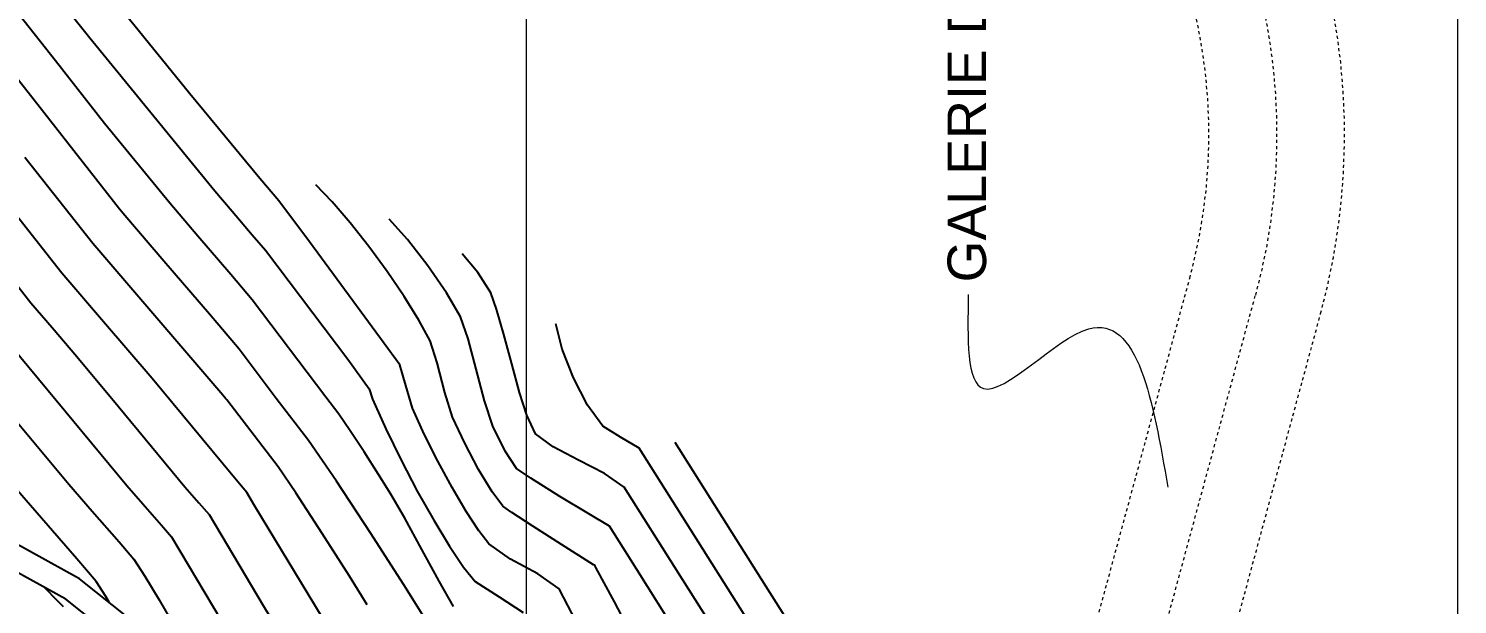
# Model space of a CAD drawing. Extents: x 62344 to 62624, y 108620 to 109406.
# Drawn here: x 62433.85 to 62480.21, y 108864.79 to 108883.5 of the extents above; entities that cross this region are included whole.
import ezdxf

# ---------------------------------------------------------------- set-up
doc = ezdxf.new("R2010")
doc.units = 0
doc.header["$LTSCALE"] = 0.039369
doc.header["$MEASUREMENT"] = 0
for name, pattern in [('NASCOSTA', [9.525, 6.35, -3.175]), ('TRATTEGGIATA', [0.75, 0.5, -0.25]), ('TRATTOPUNTO2', [0.5, 0.25, -0.125, 0, -0.125])]:
    doc.linetypes.add(name, pattern=pattern)
for name, color, linetype in [('coordinate', 2, 'Continuous'), ('curve livello 1m', 2, 'Continuous'), ('curve livello 5m', 7, 'Continuous'), ('LIN010TR', 2, 'NASCOSTA'), ('LIN018CO', 6, 'Continuous'), ('LIN025CO', 7, 'Continuous'), ('Strade', 7, 'Continuous')]:
    doc.layers.add(name, color=color, linetype=linetype)
doc.styles.add('ARIAL', font='arial.ttf')

msp = doc.modelspace()

# ---------------------------------------------------------------- linework, layer by layer
at = {"layer": 'coordinate', "linetype": 'Continuous', "lineweight": 0}
msp.add_line((62449.99999, 108911.77057), (62449.99999, 108767.81839), dxfattribs=at)
at = {"layer": 'curve livello 1m', "flags": 128}
for points in [[(62453.13995, 108861.31107), (62451.06478, 108865.29664), (62450.37802, 108865.78691), (62449.48932, 108866.26986), (62448.78773, 108866.76521), (62448.78773, 108866.76521), (62448.45719, 108867.18606), (62448.0478, 108867.81372), (62447.59398, 108868.58704), (62447.13013, 108869.44483), (62446.69067, 108870.32594), (62446.31002, 108871.1692), (62446.31002, 108871.1692), (62446.09665, 108871.90305), (62445.89347, 108872.57912), (62442.97222, 108876.57479), (62441.97043, 108877.90334), (62441.35089, 108878.62929), (62439.08898, 108881.37423), (62436.849, 108884.13709)], [(62447.63818, 108864.7236), (62447.17912, 108865.54756), (62446.61735, 108866.57604), (62446.05835, 108867.59157), (62445.60761, 108868.3767), (62445.60761, 108868.3767), (62445.20966, 108869.01827), (62444.74379, 108869.74558), (62444.28891, 108870.43701), (62443.92394, 108870.97096), (62443.49701, 108871.52469), (62441.11137, 108874.68845), (62440.41472, 108875.5121), (62439.34695, 108876.75397), (62438.43351, 108877.82625), (62436.31834, 108880.41403), (62434.72637, 108882.444), (62433.54793, 108883.93764)], [(62435.10748, 108884.11918), (62435.83472, 108883.19185), (62435.83472, 108883.19185), (62439.8922, 108878.22777), (62439.8922, 108878.22777), (62440.45458, 108877.56759), (62441.11198, 108876.803), (62441.5409, 108876.2959), (62441.5409, 108876.2959), (62444.20684, 108872.7604), (62444.90832, 108871.80092), (62445.00835, 108871.46236), (62445.44094, 108870.49596), (62445.93645, 108869.48355), (62446.46576, 108868.47692), (62446.99973, 108867.52781), (62447.50924, 108866.68801), (62447.96516, 108866.00929), (62448.33838, 108865.54341), (62449.12505, 108865.03778), (62449.90027, 108864.53607)], [(62447.08514, 108863.72997), (62446.10538, 108865.30953), (62444.95839, 108867.10017), (62443.83847, 108868.80248), (62442.93992, 108870.11707), (62441.88879, 108871.48038), (62440.68184, 108873.08101), (62439.71745, 108874.22121), (62438.23931, 108875.94035), (62436.97481, 108877.42473), (62436.80196, 108877.63621), (62434.34526, 108880.76883), (62432.5267, 108883.07379)], [(62445.12299, 108861.50195), (62441.19688, 108867.9824), (62440.92935, 108868.43303), (62440.81013, 108868.57085), (62440.47885, 108868.97092), (62437.86107, 108872.13326), (62436.28091, 108873.97411), (62434.93013, 108875.55202), (62431.45846, 108879.95973)], [(62454.92375, 108863.80938), (62453.58504, 108865.92775), (62452.69774, 108867.33353), (62452.02709, 108867.74092), (62451.08809, 108868.30483), (62451.08809, 108868.30483), (62450.14959, 108868.89962), (62449.68644, 108869.20881), (62449.68644, 108869.20881), (62449.31398, 108869.77724), (62448.91337, 108870.58289), (62448.91337, 108870.58289), (62448.64251, 108871.40674), (62448.37572, 108872.432), (62448.11536, 108873.42087), (62447.86376, 108874.13553), (62447.41664, 108874.90946), (62446.80944, 108875.79411), (62446.15067, 108876.64106), (62445.54883, 108877.30188)], [(62432.15907, 108876.83677), (62433.92811, 108874.59076), (62434.61642, 108873.78671), (62435.42161, 108872.84867), (62435.42161, 108872.84867), (62436.75554, 108871.23726), (62438.92743, 108868.61448), (62439.37637, 108868.09691), (62439.70897, 108867.71096), (62441.46294, 108864.75663), (62443.89281, 108860.74587), (62444.09101, 108860.15305), (62444.4154, 108859.06003), (62444.80158, 108857.72811), (62444.94216, 108857.24815)], [(62457.58823, 108861.62052), (62454.93704, 108865.81574), (62453.17984, 108868.59975), (62452.54017, 108869.04682), (62451.69715, 108869.48277), (62450.87477, 108869.91211), (62450.29699, 108870.33931), (62450.02184, 108870.9437), (62449.78624, 108871.67785), (62449.52934, 108872.60513), (62449.27295, 108873.56235), (62449.03887, 108874.38629), (62448.84891, 108874.91373), (62448.42744, 108875.57676), (62447.92351, 108876.17949)], [(62433.03223, 108873.5036), (62437.04472, 108868.65811), (62437.56197, 108868.0597), (62438.16242, 108867.37114), (62438.4886, 108866.98888), (62441.72899, 108861.53087), (62442.66263, 108859.98979), (62442.72894, 108859.77959)], [(62458.94324, 108861.50376), (62456.28905, 108865.70374), (62453.66194, 108869.86597), (62453.05399, 108870.22804), (62452.47988, 108870.57925), (62451.99135, 108871.26779), (62451.5283, 108872.1567), (62451.16185, 108873.08981), (62450.9631, 108873.91093)], [(62433.31963, 108870.90512), (62435.16201, 108868.70173), (62435.91653, 108867.82882), (62436.79243, 108866.82441), (62437.26823, 108866.2668), (62437.62761, 108865.71767), (62438.09088, 108864.94321), (62438.62239, 108864.02242), (62439.18651, 108863.03428), (62439.54172, 108862.4161)], [(62475.65509, 108849.54685), (62475.14946, 108849.88323), (62470.46899, 108852.84945), (62469.91767, 108853.20285), (62469.55402, 108853.4859), (62468.86175, 108853.96659), (62467.97723, 108854.55539), (62467.00061, 108855.19458), (62466.032, 108855.82646), (62465.17153, 108856.39331), (62464.51934, 108856.83742), (62464.17555, 108857.10109), (62463.77259, 108857.60374), (62463.278, 108858.34641), (62462.74197, 108859.18924), (62462.21468, 108859.99241), (62461.74631, 108860.61607), (62461.22923, 108861.12739), (62460.56497, 108861.70768), (62459.91112, 108862.28023), (62459.4253, 108862.76835), (62457.64105, 108865.59173), (62454.82772, 108870.04901)], [(62434.98772, 108864.71891), (62434.78111, 108864.92275), (62434.38157, 108865.33816)]]:
    msp.add_lwpolyline(points, dxfattribs=at)
at = {"layer": 'curve livello 5m', "flags": 128}
for points in [[(62436.4627, 108864.86959), (62436.36005, 108865.04758), (62436.04786, 108865.54472), (62435.42243, 108866.27768), (62434.2711, 108867.59795), (62433.2793, 108868.74536), (62431.92036, 108870.37059), (62430.87341, 108871.65073), (62430.69375, 108871.88751), (62429.97979, 108872.7297), (62429.03632, 108873.80611), (62428.03043, 108874.92829), (62427.12922, 108875.9078), (62426.52836, 108876.51305), (62424.9722, 108878.03514), (62424.33538, 108878.79468), (62421.48906, 108882.27528), (62419.55824, 108884.68184), (62419.34657, 108884.9697), (62417.46784, 108886.72099), (62414.35613, 108889.54767)], [(62444.83688, 108864.78665), (62444.2606, 108865.71204), (62443.37633, 108867.1036), (62442.52274, 108868.41885), (62441.95591, 108869.26319), (62440.28058, 108871.43606), (62440.25231, 108871.47356), (62440.15484, 108871.58777), (62435.93215, 108876.51328), (62433.72908, 108879.31035)], [(62453.72269, 108863.24244), (62452.86573, 108864.88391), (62452.25927, 108865.99824), (62452.23303, 108866.03976), (62452.21564, 108866.06732), (62452.18409, 108866.08635), (62451.14162, 108866.74215), (62450.21087, 108867.33692), (62449.52998, 108867.78157), (62449.23708, 108867.98701), (62448.89102, 108868.45452), (62448.45398, 108869.18214), (62448.00214, 108870.03446), (62447.6117, 108870.87605), (62447.36001, 108871.68271), (62447.11436, 108872.64104), (62446.87862, 108873.35733), (62446.51125, 108874.02949), (62446.03594, 108874.79274), (62445.48507, 108875.60277), (62444.89106, 108876.41525), (62444.28631, 108877.18587), (62443.7032, 108877.87032), (62443.17416, 108878.42427)]]:
    msp.add_lwpolyline(points, dxfattribs=at)
at = {"layer": 'LIN010TR', "linetype": 'TRATTOPUNTO2', "lineweight": 0, "ltscale": 5}
msp.add_line((62457.40787, 108814.88848), (62473.65333, 108874.81449), dxfattribs=at)
at = {"layer": 'LIN010TR', "linetype": 'TRATTOPUNTO2', "lineweight": 0, "ltscale": 5, "flags": 128}
msp.add_lwpolyline([(62433.85212, 108887.94475), (62440.33178, 108894.31237, -0.76502957), (62473.65333, 108874.81449, -0.76502957)], format="xyb", dxfattribs=at)
at = {"layer": 'LIN018CO', "lineweight": 0}
msp.add_lwpolyline([(62480.2144, 108767.81839), (62343.81004, 108767.81839), (62343.81004, 108911.77057), (62480.2144, 108911.77057)], close=True, dxfattribs=at)
at = {"layer": 'LIN018CO', "linetype": 'Continuous', "lineweight": 0}
msp.add_spline([(62464.34375, 108874.86377), (62464.83423, 108871.80768), (62468.24972, 108873.73992), (62470.81803, 108868.60232)], degree=3, dxfattribs=at)
at = {"layer": 'LIN025CO', "linetype": 'TRATTEGGIATA', "lineweight": 0, "ltscale": 2}
for p, q in [((62455.50818, 108816.28918), (62471.52997, 108875.39012)), ((62459.7549, 108815.13793), (62475.77669, 108874.23887))]:
    msp.add_line(p, q, dxfattribs=at)
for centre, radius, start, end in [((62454.35006, 108880.04745), 22.2, 344.832131, 134.500361), ((62454.35006, 108880.04745), 17.8, 344.832131, 134.500361), ((62447.8704, 108873.67983), 17.8, 134.500361, 182.24063)]:
    msp.add_arc(centre, radius, start, end, dxfattribs=at)
at = {"layer": 'Strade', "linetype": 'Continuous', "flags": 128}
for points in [[(62480.2144, 108838.82383), (62474.72821, 108840.507), (62466.9627, 108842.37791), (62460.06951, 108844.0259), (62455.74676, 108846.46816), (62453.18872, 108847.80157), (62450.10713, 108849.3414), (62448.06403, 108851.41037), (62447.27031, 108854.58527), (62442.44987, 108860.09878), (62435.50874, 108865.62974), (62428.30024, 108869.60888), (62421.96649, 108871.53787), (62417.61949, 108872.87932), (62412.54027, 108880.0433), (62403.98924, 108887.87584), (62392.37636, 108895.35302), (62385.79299, 108899.88214), (62378.52755, 108905.26528), (62373.47494, 108907.74043)], [(62480.2144, 108837.98702), (62474.517, 108839.735), (62466.776, 108841.6), (62459.774, 108843.274), (62455.365, 108845.765), (62452.825, 108847.089), (62449.631, 108848.685), (62447.341, 108851.004), (62446.541, 108854.204), (62441.895, 108859.518), (62435.063, 108864.962), (62427.987, 108868.868), (62421.732, 108870.773), (62417.124, 108872.195), (62411.937, 108879.511), (62403.499, 108887.24), (62391.933, 108894.687), (62385.328, 108899.231), (62378.11, 108904.579), (62373.123, 108907.022)]]:
    msp.add_lwpolyline(points, dxfattribs=at)

# ---------------------------------------------------------------- texts
at = {"layer": 'coordinate', "color": 1, "style": 'ARIAL'}
msp.add_text("GALERIE D'ACCES", height=1.25, rotation=90, dxfattribs=at).set_placement((62464.9208, 108875.25442))

doc.saveas('drawing.dxf')
